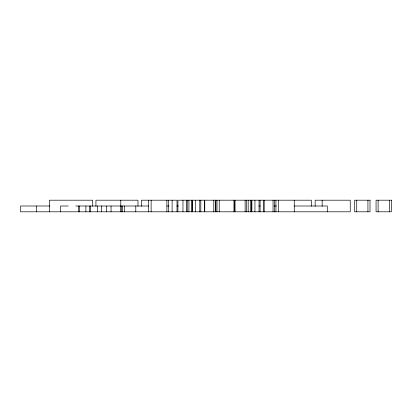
<?xml version="1.0" encoding="UTF-8"?>
<svg xmlns="http://www.w3.org/2000/svg" width="412" height="412" viewBox="0 0 412 412"><rect width="100%" height="100%" fill="white"/><g stroke="black" fill="none" stroke-linecap="round" stroke-linejoin="round"><path stroke-width="0.62" d="M49.883 206L20.6 206L20.6 211.804L350.252 211.804L350.252 200.196L315.149 200.196L315.149 206.304M68.258 206L60.59 206L60.59 211.804M75.777 206L148.686 206M166.819 206L168.905 206M176.81 206L178.365 206M258.911 206L260.188 206M273.98 206L276.54 206M294.06 206L327.288 206L327.288 211.804M389.314 200.196L389.314 211.804M378.118 200.196L378.118 211.804M367.926 200.196L367.926 211.804M356.73 200.196L356.73 211.804M322.153 200.196L322.153 206.304M311.369 206.304L311.369 200.196L177.902 200.196L177.902 211.804M294.261 200.196L294.261 211.804M278.502 200.196L278.502 211.804M275.927 200.196L275.927 211.804M274.557 200.196L274.557 211.804M273.032 200.196L273.032 211.804M264.025 200.196L264.025 211.804M263.865 200.196L263.865 211.804M260.085 200.196L260.085 211.804M259.04 200.196L259.04 211.804M254.94 200.196L254.94 211.804M251.881 200.196L251.881 211.804M251.48 200.196L251.48 211.804M250.676 200.196L250.676 211.804M248.184 200.196L248.184 211.804M246.494 200.196L246.494 211.804M245.13 200.196L245.13 211.804M234.917 200.196L234.917 211.804M234.835 200.196L234.835 211.804M233.949 200.196L233.949 211.804M219.236 200.196L219.236 211.804M216.985 200.196L216.985 211.804M215.857 200.196L215.857 211.804M215.296 200.196L215.296 211.804M213.766 200.196L213.766 211.804M204.759 200.196L204.759 211.804M204.599 200.196L204.599 211.804M200.819 200.196L200.819 211.804M199.774 200.196L199.774 211.804M195.674 200.196L195.674 211.804M192.62 200.196L192.62 211.804M192.219 200.196L192.219 211.804M191.41 200.196L191.41 211.804M188.917 200.196L188.917 211.804M187.228 200.196L187.228 211.804M186.507 200.196L186.507 211.804M182.969 200.196L182.969 211.804M177.016 211.804L177.016 200.196L141.301 200.196L141.301 206.304M172.113 200.196L172.113 211.804M168.493 200.196L168.493 211.804M166.886 200.196L166.886 211.804M151.127 200.196L151.127 211.804M148.552 200.196L148.552 211.804M137.963 206.304L137.963 200.196L95.939 200.196L95.939 206.304M135.795 206L135.795 211.804M124.687 206L124.687 211.804M122.513 206L122.513 211.804M121.087 206L121.087 211.804M120.917 206L120.917 211.804M120.788 200.196L120.788 206.304M111.044 206L111.044 211.804M106.389 206L106.389 211.804M101.682 206L101.682 211.804M97.551 206L97.551 211.804M92.71 206.304L92.71 200.196L49.352 200.196L49.352 211.804M90.053 206L90.053 211.804M89.986 206L89.986 211.804M85.902 206L85.902 211.804M79.413 206L79.413 211.804M78.558 206L78.558 211.804M36.683 206L36.683 211.804M370.017 200.196L354.681 200.196L354.681 211.804L370.017 211.804L370.017 200.196M391.4 200.196L376.063 200.196L376.063 211.804L391.4 211.804L391.4 200.196"/></g></svg>
